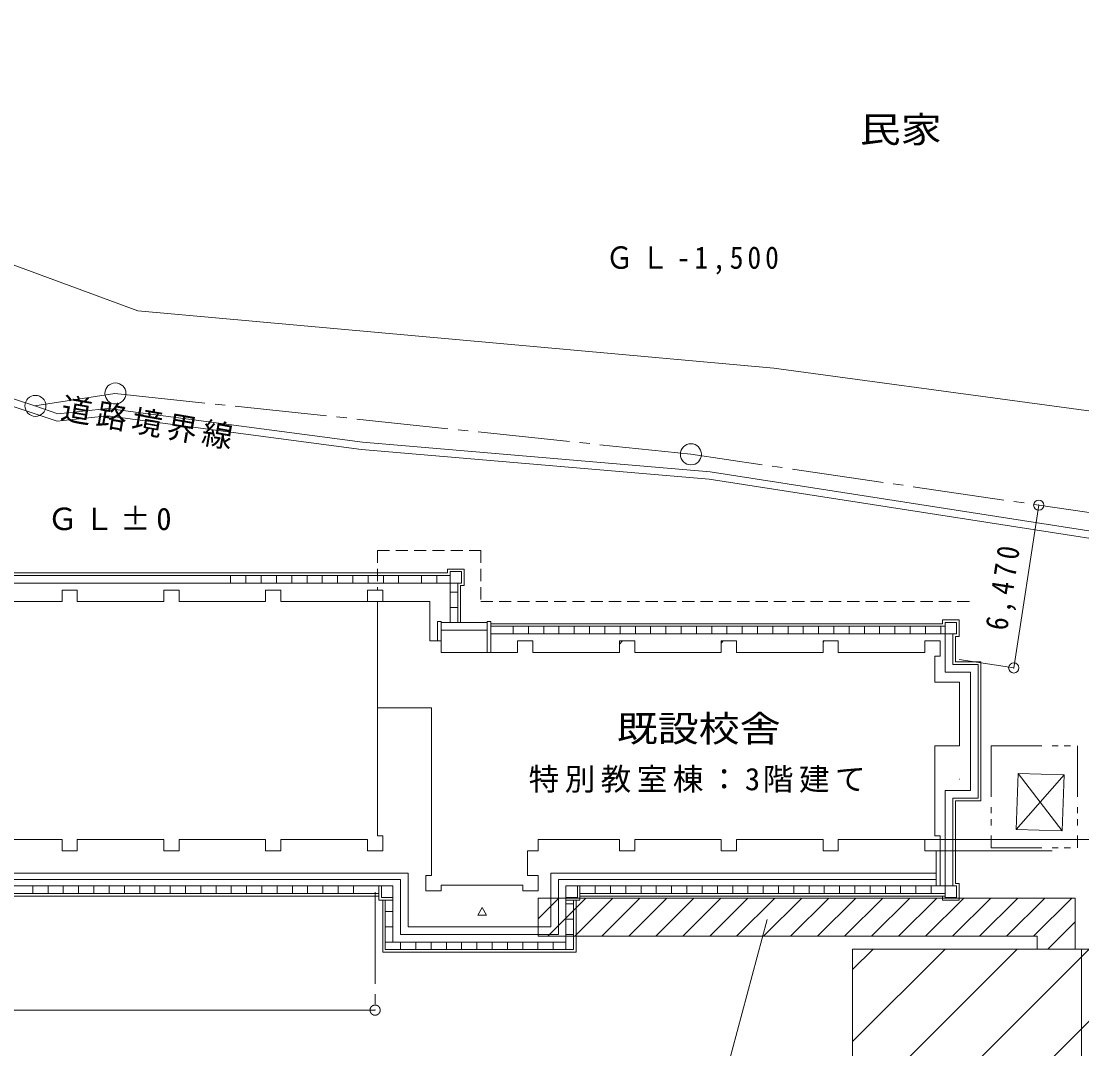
# Model space of a CAD drawing. Units: millimetres at full size, sheet at 1:400; details may follow other scales. Extents: x -8133240 to 7733239, y -5729188 to 5289189.
# Drawn here: x 10972 to 52643, y 22997 to 63359 of the extents above; entities that cross this region are included whole.
import ezdxf
from ezdxf.enums import TextEntityAlignment as Align

# ---------------------------------------------------------------- set-up
doc = ezdxf.new("R2010")
doc.units = ezdxf.units.MM
doc.header["$LTSCALE"] = 400
doc.header["$PDMODE"] = 32
doc.header["$PDSIZE"] = 400
for name, pattern in [('CHAIN2', [12, 9, -1, 1, -1]), ('DASHED1', [1.8, 1.2, -0.6]), ('DOUBLE_CHAIN1', [8.8, 5, -1, 0.6, -0.6, 0.6, -1])]:
    doc.linetypes.add(name, pattern=pattern)
for name, color, linetype, lineweight in [('0-1_DEFPOINTS', 4, 'CHAIN2', 5), ('0-2_KIJUN', 4, 'Continuous', 5), ('0-3_KUTAI', 4, 'Continuous', 5), ('0-7_KIGU', 6, 'Continuous', 13), ('0-8_MOJIA', 4, 'Continuous', 5), ('0-9_KUTAI-H', 4, 'Continuous', 5), ('0-B_DOURYOKU', 4, 'Continuous', 5), ('0-E_HAISEN', 4, 'Continuous', 5), ('0-F_HIKI', 4, 'CHAIN2', 5), ('2-E', 3, 'Continuous', 5), ('8-0', 6, 'Continuous', 13)]:
    doc.layers.add(name, color=color, linetype=linetype, lineweight=lineweight)
doc.styles.add('ＭＳ ゴシック', font='')
doc.styles.get('ＭＳ ゴシック').set_extended_font_data('MS Gothic')

msp = doc.modelspace()

# ---------------------------------------------------------------- linework, layer by layer
at = {"layer": '0-1_DEFPOINTS'}
msp.add_line((24876.5, 29145.6), (24876.5, 24515), dxfattribs=at)
at = {"layer": '0-1_DEFPOINTS', "linetype": 'Continuous'}
msp.add_lwpolyline([(24876.5, 24515), (-11123.5, 24515), (-13123.5, 24515)], dxfattribs=at)
at = {"layer": '0-1_DEFPOINTS'}
msp.add_point((24876.5, 24515), dxfattribs=at)
at = {"layer": '0-2_KIJUN'}
for p, q in [((27026.5, 40565.7), (21176.5, 40565.7)), ((24966.5, 40565.7), (24966.5, 31365.6)), ((27026.5, 39015.7), (27026.5, 40565.7)), ((31076.5, 38565.7), (31076.5, 39015.7)), ((35076.5, 39015.7), (34476.5, 39015.7)), ((34476.5, 39015.7), (34476.5, 38565.7)), ((35076.5, 38565.7), (35076.5, 39015.7)), ((39076.5, 39015.7), (38476.5, 39015.7)), ((38476.5, 39015.7), (38476.5, 38565.7)), ((39076.5, 38565.7), (39076.5, 39015.7)), ((43076.5, 39015.7), (42476.5, 39015.7)), ((42476.5, 39015.7), (42476.5, 38565.7)), ((43076.5, 38565.7), (43076.5, 39015.7)), ((46476.5, 39015.7), (46476.5, 38565.7)), ((27476.5, 38565.7), (30476.5, 38565.7)), ((31076.5, 38565.7), (34476.5, 38565.7)), ((35076.5, 38565.7), (38476.5, 38565.7)), ((39076.5, 38565.7), (42476.5, 38565.7)), ((43076.5, 38565.7), (46476.5, 38565.7)), ((46866.5, 37514.2), (46866.5, 38415.6)), ((46866.5, 37390.6), (46866.5, 37514.2)), ((46866.5, 37390.6), (47257.6, 37390.6)), ((47257.6, 37390.6), (47836.5, 37390.6)), ((47836.5, 37390.6), (47836.5, 34890.6)), ((27086.5, 36390.6), (24966.5, 36390.6)), ((27086.5, 36390.6), (27086.5, 29800.7)), ((24966.5, 31365.6), (25176.5, 31365.6)), ((25176.5, 30765.6), (25176.5, 31365.6)), ((46866.5, 31365.6), (47076.5, 31365.6)), ((47076.5, 30765.6), (47076.5, 31365.6)), ((31286.5, 30765.6), (31286.5, 31215.7)), ((34476.5, 31215.7), (31286.5, 31215.7)), ((34476.5, 31215.7), (34476.5, 30765.6)), ((38476.5, 31215.7), (35076.5, 31215.7)), ((35076.5, 30765.6), (35076.5, 31215.7)), ((38476.5, 31215.7), (38476.5, 30765.6)), ((42476.5, 31215.7), (39076.5, 31215.7)), ((39076.5, 30765.6), (39076.5, 31215.7)), ((42476.5, 31215.7), (42476.5, 30765.6)), ((43076.5, 30765.6), (43076.5, 31215.7)), ((46476.5, 31215.7), (43076.5, 31215.7)), ((46476.5, 31215.7), (46476.5, 30765.6)), ((30866.5, 30765.6), (31286.5, 30765.6)), ((30866.5, 29800.7), (30866.5, 30765.6)), ((34476.5, 30765.6), (35076.5, 30765.6)), ((38476.5, 30765.6), (39076.5, 30765.6)), ((42476.5, 30765.6), (43076.5, 30765.6)), ((46476.5, 30765.6), (51479.1, 30765.6)), ((26876.5, 29800.7), (27086.5, 29800.7)), ((26876.5, 29800.7), (26876.5, 29200.7)), ((30866.5, 29800.7), (31286.5, 29800.7)), ((31286.5, 29800.7), (31286.5, 29200.7)), ((26876.5, 29200.7), (27476.5, 29200.7)), ((30686.5, 29200.7), (30686.5, 29425.7)), ((30686.5, 29200.7), (31286.5, 29200.7))]:
    msp.add_line(p, q, dxfattribs=at)
at = {"layer": '0-2_KIJUN', "color": 6, "lineweight": 13}
for p, q in [((52384.4, 28915.7), (52384.4, 26915.7)), ((50884.4, 27415.7), (50884.4, 26915.7)), ((43634.4, 26915.7), (43634.4, -14484.3)), ((52634.4, 26915.7), (43634.4, 26915.7)), ((52634.4, 26915.7), (52634.4, -14484.3))]:
    msp.add_line(p, q, dxfattribs=at)
at = {"layer": '0-2_KIJUN'}
for points in [[(21176.5, 40565.7), (21176.5, 41015.7), (20576.5, 41015.7), (20576.5, 40565.7), (17176.5, 40565.7), (17176.5, 41015.7), (16576.5, 41015.7), (16576.5, 40565.7), (13176.5, 40565.7), (13176.5, 41015.7), (12576.5, 41015.7), (12576.5, 40565.7), (9176.5, 40565.7), (9176.5, 41015.7)], [(25176.5, 40565.7), (25176.5, 41015.7), (24576.5, 41015.7), (24576.5, 40565.7)], [(27476.5, 38565.7), (27476.5, 39015.7), (27026.5, 39015.7)], [(31076.5, 39015.7), (30476.5, 39015.7), (30476.5, 38565.7)], [(46866.5, 38415.6), (47076.5, 38415.6), (47076.5, 39015.7), (46476.5, 39015.7)], [(46866.5, 31365.6), (46866.5, 34890.6), (47836.5, 34890.6)], [(9176.5, 31215.7), (12576.5, 31215.7), (12576.5, 30765.6), (13176.5, 30765.6), (13176.5, 31215.7), (16576.5, 31215.7), (16576.5, 30765.6), (17176.5, 30765.6), (17176.5, 31215.7), (20576.5, 31215.7), (20576.5, 30765.6), (21176.5, 30765.6), (21176.5, 31215.7), (24576.5, 31215.7), (24576.5, 30765.6), (25176.5, 30765.6)], [(27476.5, 29200.7), (27476.5, 29425.7), (30686.5, 29425.7)]]:
    msp.add_lwpolyline(points, dxfattribs=at)
msp.add_lwpolyline([(29081.5, 28540), (29252.5, 28243.8), (28910.5, 28243.8)], close=True, dxfattribs=at)
at = {"layer": '0-3_KUTAI'}
for p, q in [((-2398.5, 41690.7), (27726.5, 41690.7)), ((27826.5, 41740.6), (28276.5, 41740.6)), ((27826.5, 41290.6), (27826.5, 41740.6)), ((28376.5, 41190.6), (28376.5, 41840.6)), ((-2798.5, 41290.6), (27826.5, 41290.6)), ((-2498.5, 41590.6), (27826.5, 41590.6)), ((19201.5, 41590.6), (19201.5, 41290.6)), ((19801.5, 41590.6), (19801.5, 41290.6)), ((20401.5, 41590.6), (20401.5, 41290.6)), ((21001.5, 41590.6), (21001.5, 41290.6)), ((21601.5, 41590.6), (21601.5, 41290.6)), ((22201.5, 41590.6), (22201.5, 41290.6)), ((22801.5, 41590.6), (22801.5, 41290.6)), ((23401.5, 41590.6), (23401.5, 41290.6)), ((24001.5, 41590.6), (24001.5, 41290.6)), ((24601.5, 41590.6), (24601.5, 41290.6)), ((25201.5, 41590.6), (25201.5, 41290.6)), ((25801.5, 41590.6), (25801.5, 41290.6)), ((26701.5, 41590.6), (26701.5, 41290.6)), ((27301.5, 41590.6), (27301.5, 41290.6)), ((27826.5, 39735.7), (27826.5, 41290.6)), ((28126.5, 39735.7), (28126.5, 41290.6)), ((27826.5, 40935.6), (28126.5, 40935.6)), ((28226.5, 41190.6), (28376.5, 41190.6)), ((28226.5, 39735.7), (28226.5, 41190.6)), ((27826.5, 40335.6), (28126.5, 40335.6)), ((27326.5, 39015.7), (27326.5, 39785.6)), ((27476.5, 39785.6), (27326.5, 39785.6)), ((27476.5, 39015.7), (27476.5, 39785.6)), ((27476.5, 39735.7), (29276.5, 39735.7)), ((29276.5, 39785.6), (29426.5, 39785.6)), ((29276.5, 38565.7), (29276.5, 39785.6)), ((29426.5, 38565.7), (29426.5, 39785.6)), ((29426.5, 39690.7), (47176.5, 39690.7)), ((29426.5, 39590.6), (47276.5, 39590.6)), ((30301.5, 39590.6), (30301.5, 39290.6)), ((30901.5, 39590.6), (30901.5, 39290.6)), ((31501.5, 39590.6), (31501.5, 39290.6)), ((32101.5, 39590.6), (32101.5, 39290.6)), ((32701.5, 39590.6), (32701.5, 39290.6)), ((33301.5, 39590.6), (33301.5, 39290.6)), ((33901.5, 39590.6), (33901.5, 39290.6)), ((34501.5, 39590.6), (34501.5, 39290.6)), ((35101.5, 39590.6), (35101.5, 39290.6)), ((35701.5, 39590.6), (35701.5, 39290.6)), ((36301.5, 39590.6), (36301.5, 39290.6)), ((36901.5, 39590.6), (36901.5, 39290.6)), ((37501.5, 39590.6), (37501.5, 39290.6)), ((38101.5, 39590.6), (38101.5, 39290.6)), ((38701.5, 39590.6), (38701.5, 39290.6)), ((39301.5, 39590.6), (39301.5, 39290.6)), ((39901.5, 39590.6), (39901.5, 39290.6)), ((40501.5, 39590.6), (40501.5, 39290.6)), ((41101.5, 39590.6), (41101.5, 39290.6)), ((41701.5, 39590.6), (41701.5, 39290.6)), ((42301.5, 39590.6), (42301.5, 39290.6)), ((42901.5, 39590.6), (42901.5, 39290.6)), ((43501.5, 39590.6), (43501.5, 39290.6)), ((44101.5, 39590.6), (44101.5, 39290.6)), ((44701.5, 39590.6), (44701.5, 39290.6)), ((45301.5, 39590.6), (45301.5, 39290.6)), ((45901.5, 39590.6), (45901.5, 39290.6)), ((46501.5, 39590.6), (46501.5, 39290.6)), ((47101.5, 39590.6), (47101.5, 39290.6)), ((47176.5, 39690.6), (47176.5, 39840.6)), ((47176.5, 39840.6), (47826.5, 39840.6)), ((47276.5, 39740.7), (47726.5, 39740.7)), ((47276.5, 39290.6), (47276.5, 39740.7)), ((47826.5, 39190.7), (47826.5, 39840.6)), ((27476.5, 39435.7), (29276.5, 39435.7)), ((29426.5, 39290.6), (47276.5, 39290.6)), ((47276.5, 37790.6), (47276.5, 39290.6)), ((47576.5, 38090.6), (47576.5, 39290.6)), ((47676.5, 39190.7), (47826.5, 39190.7)), ((47676.5, 38190.6), (47676.5, 39190.7)), ((47576.5, 38090.6), (48576.5, 38090.6)), ((48576.5, 38090.6), (48576.5, 32840.7)), ((47276.5, 37790.6), (48276.5, 37790.6)), ((48276.5, 37790.6), (48276.5, 33140.6)), ((47276.5, 33140.6), (48276.5, 33140.6)), ((47276.5, 29390.7), (47276.5, 33140.6)), ((47576.5, 32840.7), (48576.5, 32840.7)), ((47576.5, 29390.7), (47576.5, 32840.7)), ((47676.5, 32740.6), (48676.5, 32740.6)), ((47676.5, 29490.6), (47676.5, 32740.6)), ((46926.5, 30765.6), (46926.5, 29390.7)), ((47076.5, 30765.6), (47076.5, 29390.7)), ((31776.5, 29890.6), (31776.5, 27790.6)), ((31776.5, 29890.6), (46926.5, 29890.6)), ((32076.5, 29640.6), (46926.5, 29640.6)), ((32076.5, 29640.6), (32076.5, 27490.6)), ((-2823.5, 29390.7), (25276.5, 29390.7)), ((11426.5, 29390.7), (11426.5, 29090.7)), ((12026.5, 29390.7), (12026.5, 29090.7)), ((12626.5, 29390.7), (12626.5, 29090.7)), ((13226.5, 29390.7), (13226.5, 29090.7)), ((13826.5, 29390.7), (13826.5, 29090.7)), ((14426.5, 29390.7), (14426.5, 29090.7)), ((15026.5, 29390.7), (15026.5, 29090.7)), ((15626.5, 29390.7), (15626.5, 29090.7)), ((16226.5, 29390.7), (16226.5, 29090.7)), ((16826.5, 29390.7), (16826.5, 29090.7)), ((17426.5, 29390.7), (17426.5, 29090.7)), ((18026.5, 29390.7), (18026.5, 29090.7)), ((18626.5, 29390.7), (18626.5, 29090.7)), ((19226.5, 29390.7), (19226.5, 29090.7)), ((19826.5, 29390.7), (19826.5, 29090.7)), ((20426.5, 29390.7), (20426.5, 29090.7)), ((21026.5, 29390.7), (21026.5, 29090.7)), ((21626.5, 29390.7), (21626.5, 29090.7)), ((22226.5, 29390.7), (22226.5, 29090.7)), ((22826.5, 29390.7), (22826.5, 29090.7)), ((23426.5, 29390.7), (23426.5, 29090.7)), ((24026.5, 29390.7), (24026.5, 29090.7)), ((25026.5, 29390.7), (25026.5, 28840.7)), ((25576.5, 29390.7), (25576.5, 27190.7)), ((25576.5, 29390.7), (25576.5, 28940.6)), ((32376.5, 29390.7), (32376.5, 28940.6)), ((32826.5, 29390.7), (47276.5, 29390.7)), ((32926.5, 29390.7), (32926.5, 28840.7)), ((33526.5, 29390.7), (33526.5, 29090.7)), ((34126.5, 29390.7), (34126.5, 29090.7)), ((34726.5, 29390.7), (34726.5, 29090.7)), ((35326.5, 29390.7), (35326.5, 29090.7)), ((35926.5, 29390.7), (35926.5, 29090.7)), ((36526.5, 29390.7), (36526.5, 29090.7)), ((37126.5, 29390.7), (37126.5, 29090.7)), ((37726.5, 29390.7), (37726.5, 29090.7)), ((38326.5, 29390.7), (38326.5, 29090.7)), ((38926.5, 29390.7), (38926.5, 29090.7)), ((39526.5, 29390.7), (39526.5, 29090.7)), ((40126.5, 29390.7), (40126.5, 29090.7)), ((40726.5, 29390.7), (40726.5, 29090.7)), ((41326.5, 29390.7), (41326.5, 29090.7)), ((41926.5, 29390.7), (41926.5, 29090.7)), ((42526.5, 29390.7), (42526.5, 29090.7)), ((43126.5, 29390.7), (43126.5, 29090.7)), ((43726.5, 29390.7), (43726.5, 29090.7)), ((44326.5, 29390.7), (44326.5, 29090.7)), ((44926.5, 29390.7), (44926.5, 29090.7)), ((45526.5, 29390.7), (45526.5, 29090.7)), ((46126.5, 29390.7), (46126.5, 29090.7)), ((46726.5, 29390.7), (46726.5, 29090.7)), ((47276.5, 29390.7), (47276.5, 28940.6)), ((47676.5, 29490.6), (47826.5, 29490.6)), ((47826.5, 29490.6), (47826.5, 28840.7)), ((-2373.5, 29090.7), (25026.5, 29090.7)), ((-2273.5, 28990.6), (25026.5, 28990.6)), ((25576.5, 28840.7), (25026.5, 28840.7)), ((25576.5, 28940.6), (25126.5, 28940.6)), ((25176.5, 26790.6), (25176.5, 28840.7)), ((32376.5, 28940.6), (32826.5, 28940.6)), ((32376.5, 28940.6), (32376.5, 27190.7)), ((32376.5, 28840.7), (32926.5, 28840.7)), ((32676.5, 28840.7), (32676.5, 26890.7)), ((32776.5, 28840.7), (32776.5, 26790.6)), ((47276.5, 29090.7), (32926.5, 29090.7)), ((47276.5, 28990.6), (32926.5, 28990.6)), ((47176.5, 28990.6), (47176.5, 28840.7)), ((47176.5, 28840.7), (47826.5, 28840.7)), ((47276.5, 28940.6), (47726.5, 28940.6)), ((25576.5, 28390.7), (25276.5, 28390.7)), ((32376.5, 28690.7), (32676.5, 28690.7)), ((32376.5, 28090.7), (32676.5, 28090.7)), ((25576.5, 27790.6), (25276.5, 27790.6)), ((26176.5, 27790.6), (31776.5, 27790.6)), ((25576.5, 27190.7), (25276.5, 27190.7)), ((25576.5, 27190.7), (32376.5, 27190.7)), ((25876.5, 27490.6), (32076.5, 27490.6)), ((25876.5, 27190.7), (25876.5, 26890.7)), ((26476.5, 27190.7), (26476.5, 26890.7)), ((27076.5, 27190.7), (27076.5, 26890.7)), ((27676.5, 27190.7), (27676.5, 26890.7)), ((28276.5, 27190.7), (28276.5, 26890.7)), ((28876.5, 27190.7), (28876.5, 26890.7)), ((29476.5, 27190.7), (29476.5, 26890.7)), ((30076.5, 27190.7), (30076.5, 26890.7)), ((30676.5, 27190.7), (30676.5, 26890.7)), ((31276.5, 27190.7), (31276.5, 26890.7)), ((31876.5, 27190.7), (31876.5, 26890.7)), ((32376.5, 27490.6), (32676.5, 27490.6)), ((32376.5, 27190.7), (32376.5, 26890.7)), ((25176.5, 26790.6), (32776.5, 26790.6))]:
    msp.add_line(p, q, dxfattribs=at)
for points in [[(27726.5, 41690.7), (27726.5, 41840.6), (28376.5, 41840.6)], [(27826.5, 41290.6), (28276.5, 41290.6), (28276.5, 41740.6)], [(47276.5, 39290.6), (47726.5, 39290.6), (47726.5, 39740.7)], [(47676.5, 38190.6), (48676.5, 38190.6), (48676.5, 32740.6)], [(-3323.5, 29890.6), (26176.5, 29890.6), (26176.5, 27790.6)], [(-3073.5, 29640.7), (25876.5, 29640.7), (25876.5, 27490.6)], [(25576.5, 29390.7), (25126.5, 29390.7), (25126.5, 28940.6)], [(32376.5, 29390.7), (32826.5, 29390.7), (32826.5, 28940.6)], [(47276.5, 29390.7), (47726.5, 29390.7), (47726.5, 28940.6)], [(25276.5, 28840.7), (25276.5, 26890.7), (32676.5, 26890.7)]]:
    msp.add_lwpolyline(points, dxfattribs=at)
at = {"layer": '0-7_KIGU'}
for p, q in [((43634.4, 20449.1), (50101, 26915.7)), ((43634.4, 17620.7), (52929.4, 26915.7)), ((43634.4, 14792.2), (54134.4, 25292.2))]:
    msp.add_line(p, q, dxfattribs=at)
at = {"layer": '0-7_KIGU', "color": 4, "lineweight": 5}
msp.add_lwpolyline([(50951.1, 44350.5), (49969.6, 37954.6), (47819.6, 38284.5)], dxfattribs=at)
at = {"layer": '0-7_KIGU', "color": 4}
for p in [(50951.1, 44350.5), (49969.6, 37954.6)]:
    msp.add_point(p, dxfattribs=at)
at = {"layer": '0-8_MOJIA'}
for p, q in [((34476.5, 38893.9), (34598.3, 39015.7)), ((38476.5, 38934.1), (38558.1, 39015.7)), ((42476.5, 38974.2), (42517.9, 39015.7)), ((46476.5, 39014.4), (46477.7, 39015.7)), ((47831, 33580.6), (47836.5, 33586.2))]:
    msp.add_line(p, q, dxfattribs=at)
at = {"layer": '0-9_KUTAI-H', "linetype": 'DASHED1'}
for q in [(29026.5, 42565.7), (24966.5, 41015.7)]:
    msp.add_line((24966.5, 42565.7), q, dxfattribs=at)
at = {"layer": '0-9_KUTAI-H', "color": 6, "lineweight": 13}
for p, q in [((33779.6, 27415.7), (35279.6, 28915.7)), ((34840.3, 27415.7), (36340.3, 28915.7)), ((35900.9, 27415.7), (37400.9, 28915.7)), ((36961.6, 27415.7), (38461.6, 28915.7)), ((38022.3, 27415.7), (39522.3, 28915.7)), ((39082.9, 27415.7), (40582.9, 28915.7)), ((40143.6, 27415.7), (41643.6, 28915.7)), ((41204.2, 27415.7), (42704.2, 28915.7)), ((42264.9, 27415.7), (43764.9, 28915.7)), ((43325.6, 27415.7), (44825.6, 28915.7)), ((44386.2, 27415.7), (45886.2, 28915.7)), ((45446.9, 27415.7), (46946.9, 28915.7)), ((46507.5, 27415.7), (48007.5, 28915.7)), ((47568.2, 27415.7), (49068.2, 28915.7)), ((48628.9, 27415.7), (50128.9, 28915.7)), ((49689.5, 27415.7), (51189.5, 28915.7)), ((50750.2, 27415.7), (52250.2, 28915.7)), ((51310.8, 26915.7), (52384.4, 27989.2)), ((43634.4, 26105.9), (44444.1, 26915.7)), ((43634.4, 23277.5), (47272.5, 26915.7)), ((52371.5, 26915.7), (52384.4, 26928.6))]:
    msp.add_line(p, q, dxfattribs=at)
at = {"layer": '0-9_KUTAI-H', "linetype": 'DASHED1'}
msp.add_lwpolyline([(29026.5, 42565.7), (29026.5, 40565.7), (48278, 40565.7)], dxfattribs=at)
at = {"layer": '0-B_DOURYOKU'}
for p, q in [((56286.5, 31215.7), (46476.5, 31215.7)), ((56286.5, 26915.7), (52634.4, 26915.7))]:
    msp.add_line(p, q, dxfattribs=at)
at = {"layer": '0-B_DOURYOKU', "color": 6, "lineweight": 13}
msp.add_lwpolyline([(40276.3, 28074.9), (38509.8, 21482.3), (37086.9, 21482.3)], dxfattribs=at)
at = {"layer": '0-E_HAISEN'}
msp.add_line((11501.9, 48245.7), (12414.9, 47941.4), dxfattribs=at)
for points in [[(67322, 40808.6), (38003.2, 45374.8), (24345.9, 46531.9), (14366.3, 47854.2), (12382.8, 47647.6), (7424, 49300.5), (6783.5, 50622.9), (5378.5, 51490.6), (-7617.6, 55519.7), (-32225.6, 61800.8), (-35862.1, 67234.8), (-37874.1, 71669.5), (-40304.3, 72317.6), (-43403.5, 72028.3), (-45469.7, 72482.8), (-54209.5, 72896.1), (-79478.7, 73887.8), (-85387.9, 75127.5)], [(2400.1, 63212), (243.8, 57629.4), (15559.8, 51980.3), (40538.4, 49732.7), (61421.5, 46897), (79809.9, 43292.1)], [(44061, -44250.1), (43995.3, -49638.5), (44767, -58170.4), (56928.1, -56814.4), (67661.5, -54994.5), (81885.5, -52385.7), (84615.4, -51311.7), (84615.4, -36962.5), (84698, -21989.4), (85193.4, -11068.8), (86437.8, 6498.3), (86104.1, 7270.1), (86227.6, 14144.6), (84316.1, 22310.1), (79361, 38112.1), (77810.8, 38978.4), (70753.5, 40099.2), (67385.3, 41091.1), (38037.6, 45661.8), (24377, 46819.1), (14370.4, 48145.1), (12414.9, 47941.4)]]:
    msp.add_lwpolyline(points, dxfattribs=at)
at = {"layer": '0-F_HIKI'}
for p, q in [((11501.9, 48245.7), (7630.9, 49536)), ((11501.9, 48245.7), (14645.3, 48734.9)), ((37285.6, 46347.2), (14645.3, 48734.9))]:
    msp.add_line(p, q, dxfattribs=at)
at = {"layer": '0-F_HIKI', "linetype": 'DOUBLE_CHAIN1'}
for p, q in [((49076.5, 34890.6), (49076.5, 30890.6)), ((49076.5, 30890.6), (52476.5, 30890.6))]:
    msp.add_line(p, q, dxfattribs=at)
at = {"layer": '0-F_HIKI'}
msp.add_lwpolyline([(86179.4, -37240), (85424.3, -20207.9), (86473, -8314.8), (87018.4, 1312.9), (87102.3, 14128.9), (85885.7, 21596.2), (80683.8, 38754.1), (78376.5, 40096.6), (68581, 41774.6), (37285.6, 46347.2)], dxfattribs=at)
at = {"layer": '0-F_HIKI', "linetype": 'DOUBLE_CHAIN1'}
msp.add_lwpolyline([(49076.5, 34890.6), (52476.5, 34890.6), (52476.5, 30890.6)], dxfattribs=at)
at = {"layer": '0-F_HIKI', "linetype": 'Continuous'}
for centre in [(14674.1, 48739.4), (11530.8, 48250.2), (37285.6, 46347.2)]:
    msp.add_circle(centre, 413.3, dxfattribs=at)
at = {"layer": '2-E', "color": 4}
for p, q in [((50147.7, 33813.7), (51946.6, 33750.9)), ((50147.7, 33813.7), (51869.8, 31552.2)), ((51946.6, 33750.9), (51869.8, 31552.2)), ((50070.9, 31615), (51869.8, 31552.2))]:
    msp.add_line(p, q, dxfattribs=at)
msp.add_lwpolyline([(50147.7, 33813.7), (50070.9, 31615), (51946.6, 33750.9)], dxfattribs=at)
at = {"layer": '8-0'}
for p, q in [((31286.5, 28915.7), (31286.5, 27415.7)), ((52384.4, 28915.7), (31286.5, 28915.7)), ((31286.5, 28104.5), (32097.6, 28915.7)), ((31658.3, 27415.7), (33158.3, 28915.7)), ((32719, 27415.7), (34219, 28915.7)), ((50884.4, 27415.7), (31286.5, 27415.7))]:
    msp.add_line(p, q, dxfattribs=at)

# ---------------------------------------------------------------- texts
at = {"layer": '0-7_KIGU', "color": 2, "style": 'ＭＳ ゴシック', "width": 1.15}
msp.add_text('既設校舎', height=1026, dxfattribs=at).set_placement((34371.5, 34751.2), align=Align.BOTTOM_LEFT)
at = {"layer": '0-7_KIGU', "color": 3, "char_height": 879.8, "attachment_point": 7, "style": 'ＭＳ ゴシック'}
for s, insert, rotation in [('\\T1.17;道路境界線', (12467.7, 47652.3), 350.085), ('\\T1.38;\\W0.85;6,470', (49933.1, 39360.2), 81.275)]:
    msp.add_mtext(s, dxfattribs=dict(at, insert=insert, rotation=rotation))
at = {"layer": '0-7_KIGU', "color": 3, "insert": (30910.1, 33051.8), "char_height": 879.8, "attachment_point": 7, "style": 'ＭＳ ゴシック'}
msp.add_mtext('\\T1.18;特別教室棟：3階建て', dxfattribs=at)
at = {"layer": '0-E_HAISEN', "color": 2, "style": 'ＭＳ ゴシック', "width": 1.15}
msp.add_text('民家', height=1026, dxfattribs=at).set_placement((43916.4, 58288.7), align=Align.BOTTOM_LEFT)
at = {"layer": '2-E', "char_height": 879.8, "attachment_point": 7, "style": 'ＭＳ ゴシック'}
for s, insert in [('\\T1.29;\\W0.9;ＧＬ-1,500', (33941, 53407.4)), ('\\T1.19;ＧＬ±0', (11999.9, 43356.2))]:
    msp.add_mtext(s, dxfattribs=dict(at, insert=insert))

doc.saveas('drawing.dxf')
